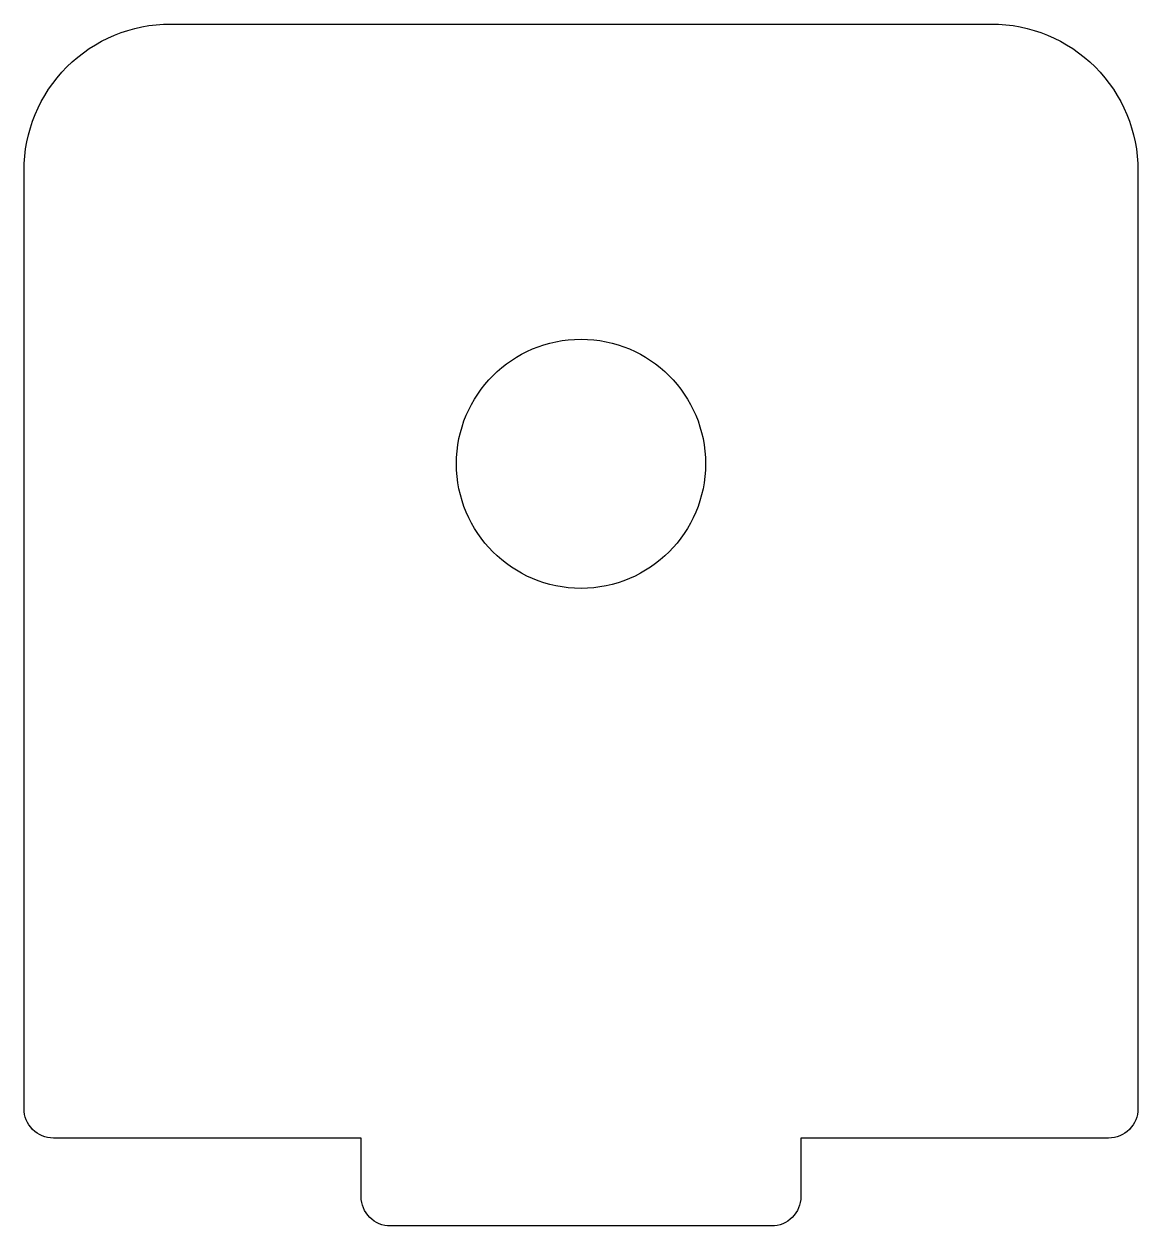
# Model space of a CAD drawing. Extents: x -19 to 19, y -22 to 19.
import ezdxf

# ---------------------------------------------------------------- set-up
doc = ezdxf.new("R2010")
doc.units = 0

msp = doc.modelspace()

# ---------------------------------------------------------------- linework, layer by layer
at = {"layer": '1'}
msp.add_lwpolyline([(19, 14), (19, -18, -0.414214), (18, -19), (7.5, -19), (7.5, -21, -0.414214), (6.5, -22), (-6.5, -22, -0.414214), (-7.5, -21), (-7.5, -19), (-18, -19, -0.414214), (-19, -18), (-19, 14, -0.414214), (-14, 19), (14, 19, -0.414214)], format="xyb", close=True, dxfattribs=at)
msp.add_circle((0, 4), 4.25, dxfattribs=at)

doc.saveas('drawing.dxf')
